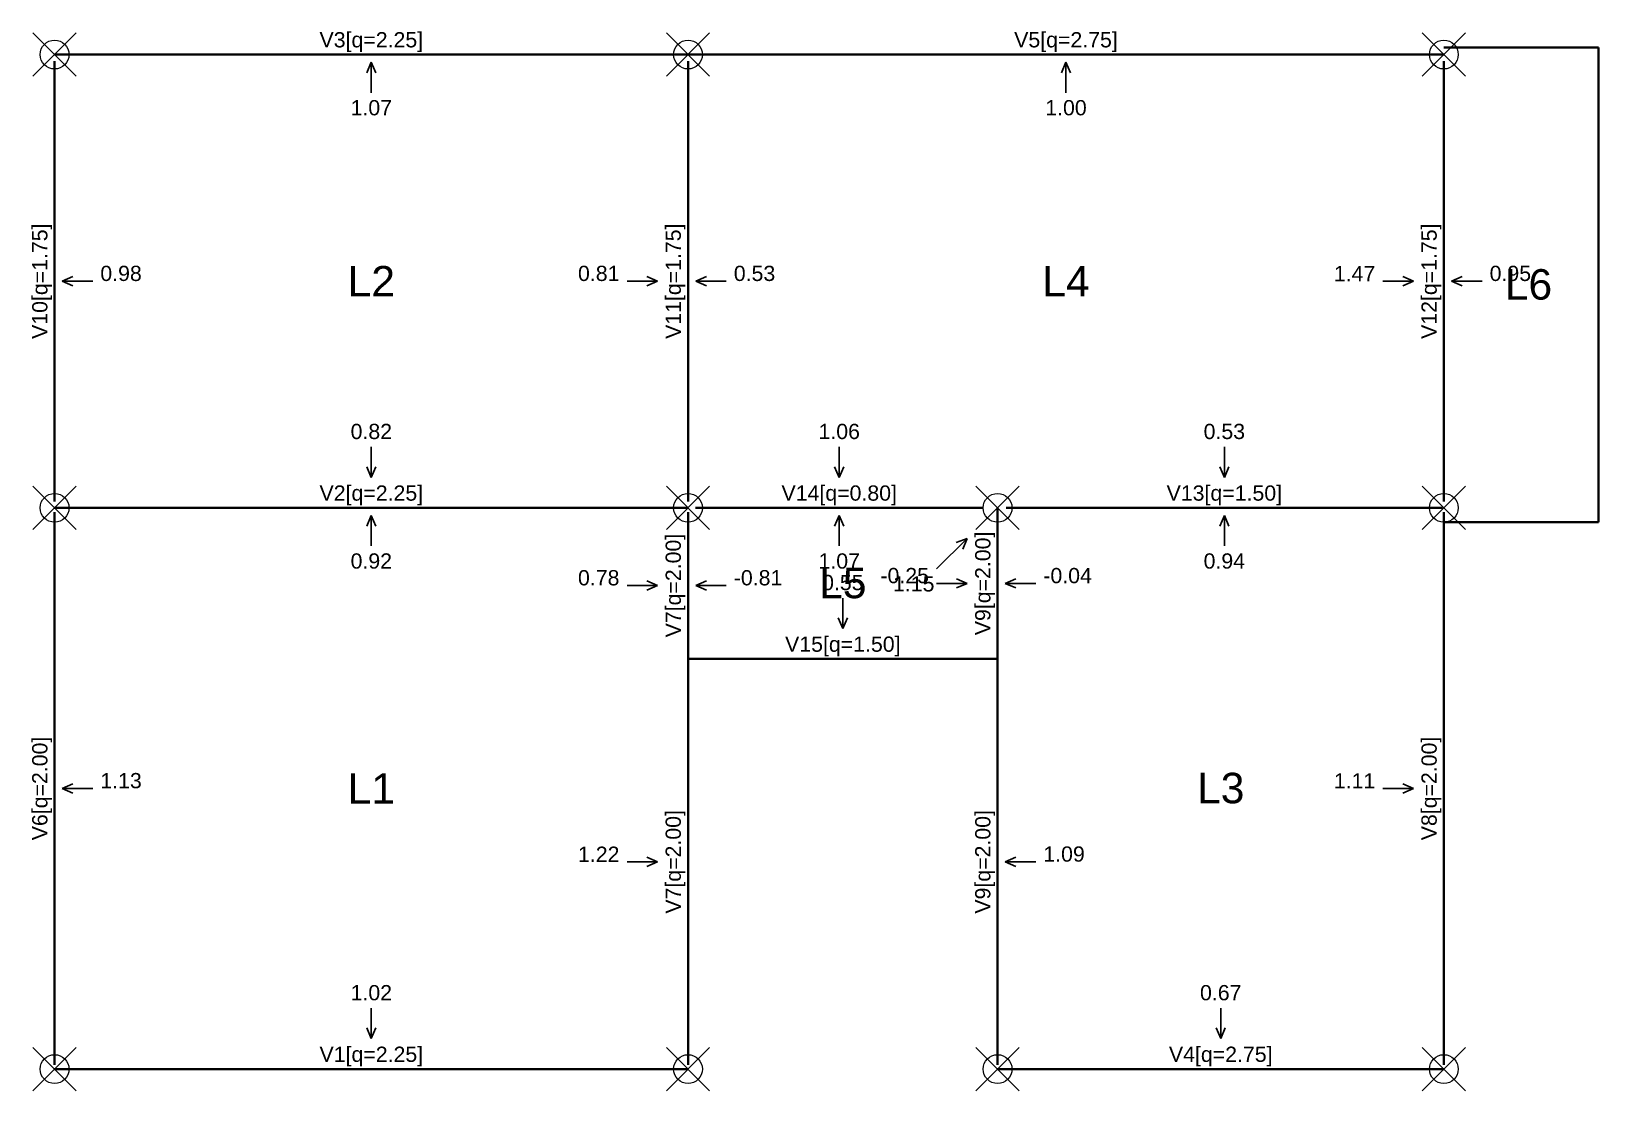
# Model space of a CAD drawing. Header units: millimetres. Extents: x -0.3 to 21.4, y -0.3 to 14.4.
import ezdxf

# ---------------------------------------------------------------- set-up
doc = ezdxf.new("R2010")
doc.units = ezdxf.units.MM
doc.header["$MEASUREMENT"] = 0
for name, color, linetype, lineweight in [('DI-Forma', 6, 'Continuous', 40), ('DI-Setas', 2, 'Continuous', 30), ('DI-Textos', 7, 'Continuous', 5), ('DI-Título', 7, 'Continuous', 5)]:
    doc.layers.add(name, color=color, linetype=linetype, lineweight=lineweight)
doc.styles.add('Arial', font='')
doc.styles.get('Arial').set_extended_font_data('Arial')

msp = doc.modelspace()

# ---------------------------------------------------------------- linework, layer by layer
at = {"layer": 'DI-Forma'}
for p, q in [((21.45, 14.2), (19.3, 14.2)), ((21.45, 7.6), (21.45, 14.2)), ((0, 14.1), (8.8, 14.1)), ((0, 7.89), (0, 14.01)), ((8.8, 14.1), (19.3, 14.1)), ((8.8, 7.89), (8.8, 14.01)), ((19.3, 7.89), (19.3, 14.01)), ((0, 7.8), (8.8, 7.8)), ((0, 0.06), (0, 7.74)), ((8.8, 5.7), (8.8, 7.74)), ((8.904, 7.8), (12.896, 7.8)), ((13.1, 5.7), (13.1, 7.8)), ((13.22, 7.8), (19.28, 7.8)), ((19.3, 0.06), (19.3, 7.74)), ((19.3, 7.6), (21.45, 7.6)), ((8.8, 0.06), (8.8, 5.7)), ((8.8, 5.7), (13.1, 5.7)), ((13.1, 0.06), (13.1, 5.7)), ((0, 0), (8.8, 0)), ((13.1, 0), (19.3, 0))]:
    msp.add_line(p, q, dxfattribs=at)
at = {"layer": 'DI-Setas'}
for p, q in [((4.33646, 13.84584), (4.4, 13.9941)), ((4.4, 13.5705), (4.4, 13.9941)), ((4.46354, 13.84584), (4.4, 13.9941)), ((13.98646, 13.84584), (14.05, 13.9941)), ((14.05, 13.5705), (14.05, 13.9941)), ((14.11354, 13.84584), (14.05, 13.9941)), ((0.25416, 11.01354), (0.1059, 10.95)), ((0.5295, 10.95), (0.1059, 10.95)), ((0.25416, 10.88646), (0.1059, 10.95)), ((7.9528, 10.95), (8.3764, 10.95)), ((8.22814, 11.01354), (8.3764, 10.95)), ((8.22814, 10.88646), (8.3764, 10.95)), ((9.05416, 11.01354), (8.9059, 10.95)), ((9.3295, 10.95), (8.9059, 10.95)), ((9.05416, 10.88646), (8.9059, 10.95)), ((18.4528, 10.95), (18.8764, 10.95)), ((18.72814, 11.01354), (18.8764, 10.95)), ((18.72814, 10.88646), (18.8764, 10.95)), ((19.55416, 11.01354), (19.4059, 10.95)), ((19.8295, 10.95), (19.4059, 10.95)), ((19.55416, 10.88646), (19.4059, 10.95)), ((4.4, 8.6472), (4.4, 8.2236)), ((10.9, 8.6472), (10.9, 8.2236)), ((16.25, 8.6472), (16.25, 8.2236)), ((4.33646, 8.37186), (4.4, 8.2236)), ((4.46354, 8.37186), (4.4, 8.2236)), ((10.83646, 8.37186), (10.9, 8.2236)), ((10.96354, 8.37186), (10.9, 8.2236)), ((16.18646, 8.37186), (16.25, 8.2236)), ((16.31354, 8.37186), (16.25, 8.2236)), ((4.33646, 7.54584), (4.4, 7.6941)), ((4.4, 7.2705), (4.4, 7.6941)), ((4.46354, 7.54584), (4.4, 7.6941)), ((10.83646, 7.54584), (10.9, 7.6941)), ((10.9, 7.2705), (10.9, 7.6941)), ((10.96354, 7.54584), (10.9, 7.6941)), ((16.18646, 7.54584), (16.25, 7.6941)), ((16.25, 7.2705), (16.25, 7.6941)), ((16.31354, 7.54584), (16.25, 7.6941)), ((12.2528, 6.9528), (12.6764, 7.3764)), ((12.52663, 7.31649), (12.6764, 7.3764)), ((12.61649, 7.22663), (12.6764, 7.3764)), ((8.22814, 6.78354), (8.3764, 6.72)), ((9.05416, 6.78354), (8.9059, 6.72)), ((12.2528, 6.75), (12.6764, 6.75)), ((12.52814, 6.81354), (12.6764, 6.75)), ((12.52814, 6.68646), (12.6764, 6.75)), ((13.35416, 6.81354), (13.2059, 6.75)), ((13.6295, 6.75), (13.2059, 6.75)), ((13.35416, 6.68646), (13.2059, 6.75)), ((7.9528, 6.72), (8.3764, 6.72)), ((8.22814, 6.65646), (8.3764, 6.72)), ((9.3295, 6.72), (8.9059, 6.72)), ((9.05416, 6.65646), (8.9059, 6.72)), ((10.95, 6.5472), (10.95, 6.1236)), ((10.88646, 6.27186), (10.95, 6.1236)), ((11.01354, 6.27186), (10.95, 6.1236)), ((0.25416, 3.96354), (0.1059, 3.9)), ((18.72814, 3.96354), (18.8764, 3.9)), ((0.5295, 3.9), (0.1059, 3.9)), ((0.25416, 3.83646), (0.1059, 3.9)), ((18.4528, 3.9), (18.8764, 3.9)), ((18.72814, 3.83646), (18.8764, 3.9)), ((7.9528, 2.88), (8.3764, 2.88)), ((8.22814, 2.94354), (8.3764, 2.88)), ((8.22814, 2.81646), (8.3764, 2.88)), ((13.35416, 2.94354), (13.2059, 2.88)), ((13.6295, 2.88), (13.2059, 2.88)), ((13.35416, 2.81646), (13.2059, 2.88)), ((4.4, 0.8472), (4.4, 0.4236)), ((16.2, 0.8472), (16.2, 0.4236)), ((4.33646, 0.57186), (4.4, 0.4236)), ((4.46354, 0.57186), (4.4, 0.4236)), ((16.13646, 0.57186), (16.2, 0.4236)), ((16.26354, 0.57186), (16.2, 0.4236))]:
    msp.add_line(p, q, dxfattribs=at)
at = {"layer": 'DI-Título', "color": 4}
for p, q in [((-0.3, 13.8), (0.3, 14.4)), ((0.3, 13.8), (-0.3, 14.4)), ((8.5, 13.8), (9.1, 14.4)), ((9.1, 13.8), (8.5, 14.4)), ((19, 13.8), (19.6, 14.4)), ((19.6, 13.8), (19, 14.4)), ((-0.3, 7.5), (0.3, 8.1)), ((0.3, 7.5), (-0.3, 8.1)), ((8.5, 7.5), (9.1, 8.1)), ((9.1, 7.5), (8.5, 8.1)), ((12.8, 7.5), (13.4, 8.1)), ((13.4, 7.5), (12.8, 8.1)), ((19, 7.5), (19.6, 8.1)), ((19.6, 7.5), (19, 8.1)), ((-0.3, -0.3), (0.3, 0.3)), ((0.3, -0.3), (-0.3, 0.3)), ((8.5, -0.3), (9.1, 0.3)), ((9.1, -0.3), (8.5, 0.3)), ((12.8, -0.3), (13.4, 0.3)), ((13.4, -0.3), (12.8, 0.3)), ((19, -0.3), (19.6, 0.3)), ((19.6, -0.3), (19, 0.3))]:
    msp.add_line(p, q, dxfattribs=at)
for centre in [(0, 14.1), (8.8, 14.1), (19.3, 14.1), (0, 7.8), (8.8, 7.8), (13.1, 7.8), (19.3, 7.8), (0, 0), (8.8, 0), (13.1, 0), (19.3, 0)]:
    msp.add_circle(centre, 0.2, dxfattribs=at)

# ---------------------------------------------------------------- texts
at = {"layer": 'DI-Textos', "char_height": 0.2118, "line_spacing_factor": 0.798, "style": 'Arial'}
for s, insert, width, attachment_point in [('V3[q=2.25]', (4.4, 14.136), 2.8966541, 8), ('V5[q=2.75]', (14.05, 14.136), 2.8966541, 8), ('1.07', (4.4, 13.2528), 1.1580812, 8), ('1.00', (14.05, 13.2528), 1.1580812, 8), ('0.98', (0.6354, 10.95), 1.1580812, 7), ('0.81', (7.8469, 10.95), 1.1580812, 9), ('0.53', (9.4354, 10.95), 1.1580812, 7), ('1.47', (18.3469, 10.95), 1.1580812, 9), ('0.95', (19.9354, 10.95), 1.1580812, 7), ('0.82', (4.4, 8.7531), 1.1580812, 8), ('1.06', (10.9, 8.7531), 1.1580812, 8), ('0.53', (16.25, 8.7531), 1.1580812, 8), ('V2[q=2.25]', (4.4, 7.836), 2.8966541, 8), ('V2[q=2.25]', (4.4, 7.836), 2.8966541, 8), ('V14[q=0.80]', (10.9, 7.836), 3.2275345, 8), ('V14[q=0.80]', (10.9, 7.836), 3.2275345, 8), ('V13[q=1.50]', (16.25, 7.836), 3.2275345, 8), ('V13[q=1.50]', (16.25, 7.836), 3.2275345, 8), ('0.92', (4.4, 6.9528), 1.1580812, 8), ('1.07', (10.9, 6.9528), 1.1580812, 8), ('-0.25', (12.1469, 6.75), 1.3554484, 9), ('-0.04', (13.7354, 6.75), 1.3554484, 7), ('0.94', (16.25, 6.9528), 1.1580812, 8), ('0.78', (7.8469, 6.72), 1.1580812, 9), ('-0.81', (9.4354, 6.72), 1.3554484, 7), ('0.55', (10.95, 6.6531), 1.1580812, 8), ('1.15', (11.9351, 6.6351), 1.1580812, 8), ('V15[q=1.50]', (10.95, 5.736), 3.2275345, 8), ('1.13', (0.6354, 3.9), 1.1580812, 7), ('1.11', (18.3469, 3.9), 1.1580812, 9), ('1.22', (7.8469, 2.88), 1.1580812, 9), ('1.09', (13.7354, 2.88), 1.1580812, 7), ('1.02', (4.4, 0.9531), 1.1580812, 8), ('0.67', (16.2, 0.9531), 1.1580812, 8), ('V1[q=2.25]', (4.4, 0.036), 2.8966541, 8), ('V4[q=2.75]', (16.2, 0.036), 2.8966541, 8)]:
    msp.add_mtext(s, dxfattribs=dict(at, insert=insert, width=width, attachment_point=attachment_point))
at = {"layer": 'DI-Textos', "char_height": 0.2118, "attachment_point": 8, "rotation": 90, "line_spacing_factor": 0.798, "style": 'Arial'}
for s, insert, width in [('V10[q=1.75]', (-0.036, 10.95), 3.2275345), ('V11[q=1.75]', (8.764, 10.95), 3.2275345), ('V11[q=1.75]', (8.764, 10.95), 3.2275345), ('V12[q=1.75]', (19.264, 10.95), 3.2275345), ('V12[q=1.75]', (19.264, 10.95), 3.2275345), ('V7[q=2.00]', (8.764, 6.72), 2.8966541), ('V7[q=2.00]', (8.764, 6.72), 2.8966541), ('V9[q=2.00]', (13.064, 6.75), 2.8966541), ('V9[q=2.00]', (13.064, 6.75), 2.8966541), ('V6[q=2.00]', (-0.036, 3.9), 2.8966541), ('V8[q=2.00]', (19.264, 3.9), 2.8966541), ('V7[q=2.00]', (8.764, 2.88), 2.8966541), ('V9[q=2.00]', (13.064, 2.88), 2.8966541)]:
    msp.add_mtext(s, dxfattribs=dict(at, insert=insert, width=width))
at = {"layer": 'DI-Título', "char_height": 0.4236, "width": 1.3235213, "attachment_point": 8, "line_spacing_factor": 0.798, "style": 'Arial'}
for s, insert in [('L2', (4.4, 10.7382)), ('L4', (14.05, 10.7382)), ('L6', (20.475, 10.6882)), ('L5', (10.95, 6.5382)), ('L1', (4.4, 3.6882)), ('L3', (16.2, 3.6882))]:
    msp.add_mtext(s, dxfattribs=dict(at, insert=insert))

doc.saveas('drawing.dxf')
